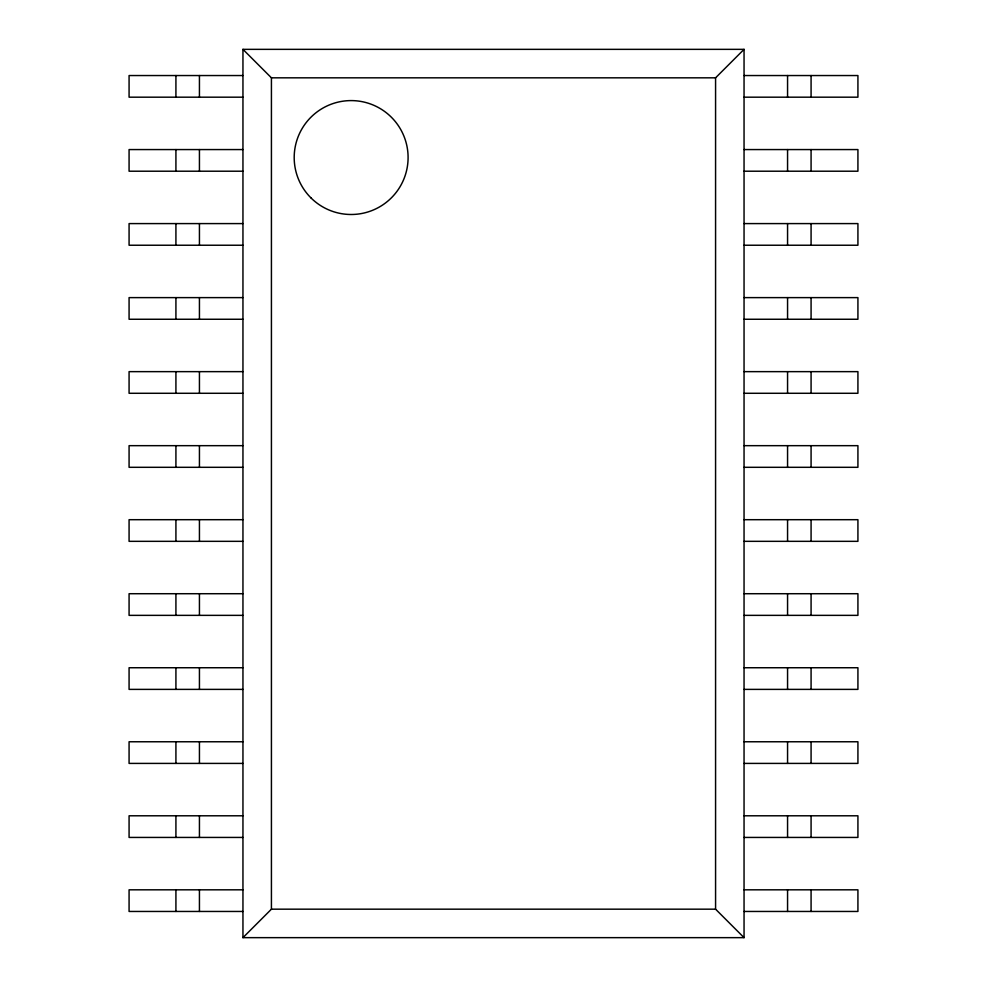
<?xml version="1.0" encoding="UTF-8"?>
<svg xmlns="http://www.w3.org/2000/svg" width="987" height="987" viewBox="0 0 987 987"><rect width="100%" height="100%" fill="white"/><g stroke="black" fill="none" stroke-linecap="round" stroke-linejoin="round"><path stroke-width="1.48" d="M744.05 937.65L715.575 909.175L715.575 77.825L744.05 49.35L242.95 49.35L242.95 937.65L744.05 937.65L744.05 49.35M242.95 937.65L271.425 909.175L271.425 77.825L242.95 49.35M242.95 75.543L129.075 75.543L129.075 97.182L242.95 97.182M744.05 75.543L857.925 75.543L857.925 97.182L744.05 97.182M271.425 77.825L715.575 77.825M242.95 149.568L129.075 149.568L129.075 171.207L242.95 171.207M744.05 149.568L857.925 149.568L857.925 171.207L744.05 171.207M242.95 223.593L129.075 223.593L129.075 245.232L242.95 245.232M744.05 223.593L857.925 223.593L857.925 245.232L744.05 245.232M242.95 297.618L129.075 297.618L129.075 319.257L242.95 319.257M744.05 297.618L857.925 297.618L857.925 319.257L744.05 319.257M242.95 371.643L129.075 371.643L129.075 393.282L242.95 393.282M744.05 371.643L857.925 371.643L857.925 393.282L744.05 393.282M242.95 445.668L129.075 445.668L129.075 467.307L242.95 467.307M744.05 445.668L857.925 445.668L857.925 467.307L744.05 467.307M242.95 519.693L129.075 519.693L129.075 541.332L242.95 541.332M744.05 519.693L857.925 519.693L857.925 541.332L744.05 541.332M242.95 593.718L129.075 593.718L129.075 615.357L242.95 615.357M744.05 593.718L857.925 593.718L857.925 615.357L744.05 615.357M242.95 667.743L129.075 667.743L129.075 689.382L242.95 689.382M744.05 667.743L857.925 667.743L857.925 689.382L744.05 689.382M242.95 741.768L129.075 741.768L129.075 763.407L242.95 763.407M744.05 741.768L857.925 741.768L857.925 763.407L744.05 763.407M242.95 815.793L129.075 815.793L129.075 837.432L242.95 837.432M744.05 815.793L857.925 815.793L857.925 837.432L744.05 837.432M242.95 889.818L129.075 889.818L129.075 911.457L242.95 911.457M744.05 889.818L857.925 889.818L857.925 911.457L744.05 911.457M271.425 909.175L715.575 909.175M811.08 75.543L811.08 97.182M811.08 149.568L811.08 171.207M811.08 223.593L811.08 245.232M811.08 297.618L811.08 319.257M811.08 371.643L811.08 393.282M811.08 445.668L811.08 467.307M811.08 519.693L811.08 541.332M811.08 593.718L811.08 615.357M811.08 667.743L811.08 689.382M811.08 741.768L811.08 763.407M811.08 815.793L811.08 837.432M811.08 889.818L811.08 911.457M787.564 75.543L787.564 97.182M787.564 149.568L787.564 171.207M787.564 223.593L787.564 245.232M787.564 297.618L787.564 319.257M787.564 371.643L787.564 393.282M787.564 445.668L787.564 467.307M787.564 519.693L787.564 541.332M787.564 593.718L787.564 615.357M787.564 667.743L787.564 689.382M787.564 741.768L787.564 763.407M787.564 815.793L787.564 837.432M787.564 889.818L787.564 911.457M199.436 75.543L199.436 97.182M199.436 149.568L199.436 171.207M199.436 223.593L199.436 245.232M199.436 297.618L199.436 319.257M199.436 371.643L199.436 393.282M199.436 445.668L199.436 467.307M199.436 519.693L199.436 541.332M199.436 593.718L199.436 615.357M199.436 667.743L199.436 689.382M199.436 741.768L199.436 763.407M199.436 815.793L199.436 837.432M199.436 889.818L199.436 911.457M175.92 75.543L175.92 97.182M175.92 149.568L175.92 171.207M175.92 223.593L175.92 245.232M175.92 297.618L175.92 319.257M175.92 371.643L175.92 393.282M175.92 445.668L175.92 467.307M175.92 519.693L175.92 541.332M175.92 593.718L175.92 615.357M175.92 667.743L175.92 689.382M175.92 741.768L175.92 763.407M175.92 815.793L175.92 837.432M175.92 889.818L175.92 911.457M310.88 197.807A56.938 56.938 0 0 0 406.15 172.281A56.938 56.938 0 0 0 336.407 102.537A56.938 56.938 0 0 0 310.88 197.807"/></g></svg>
